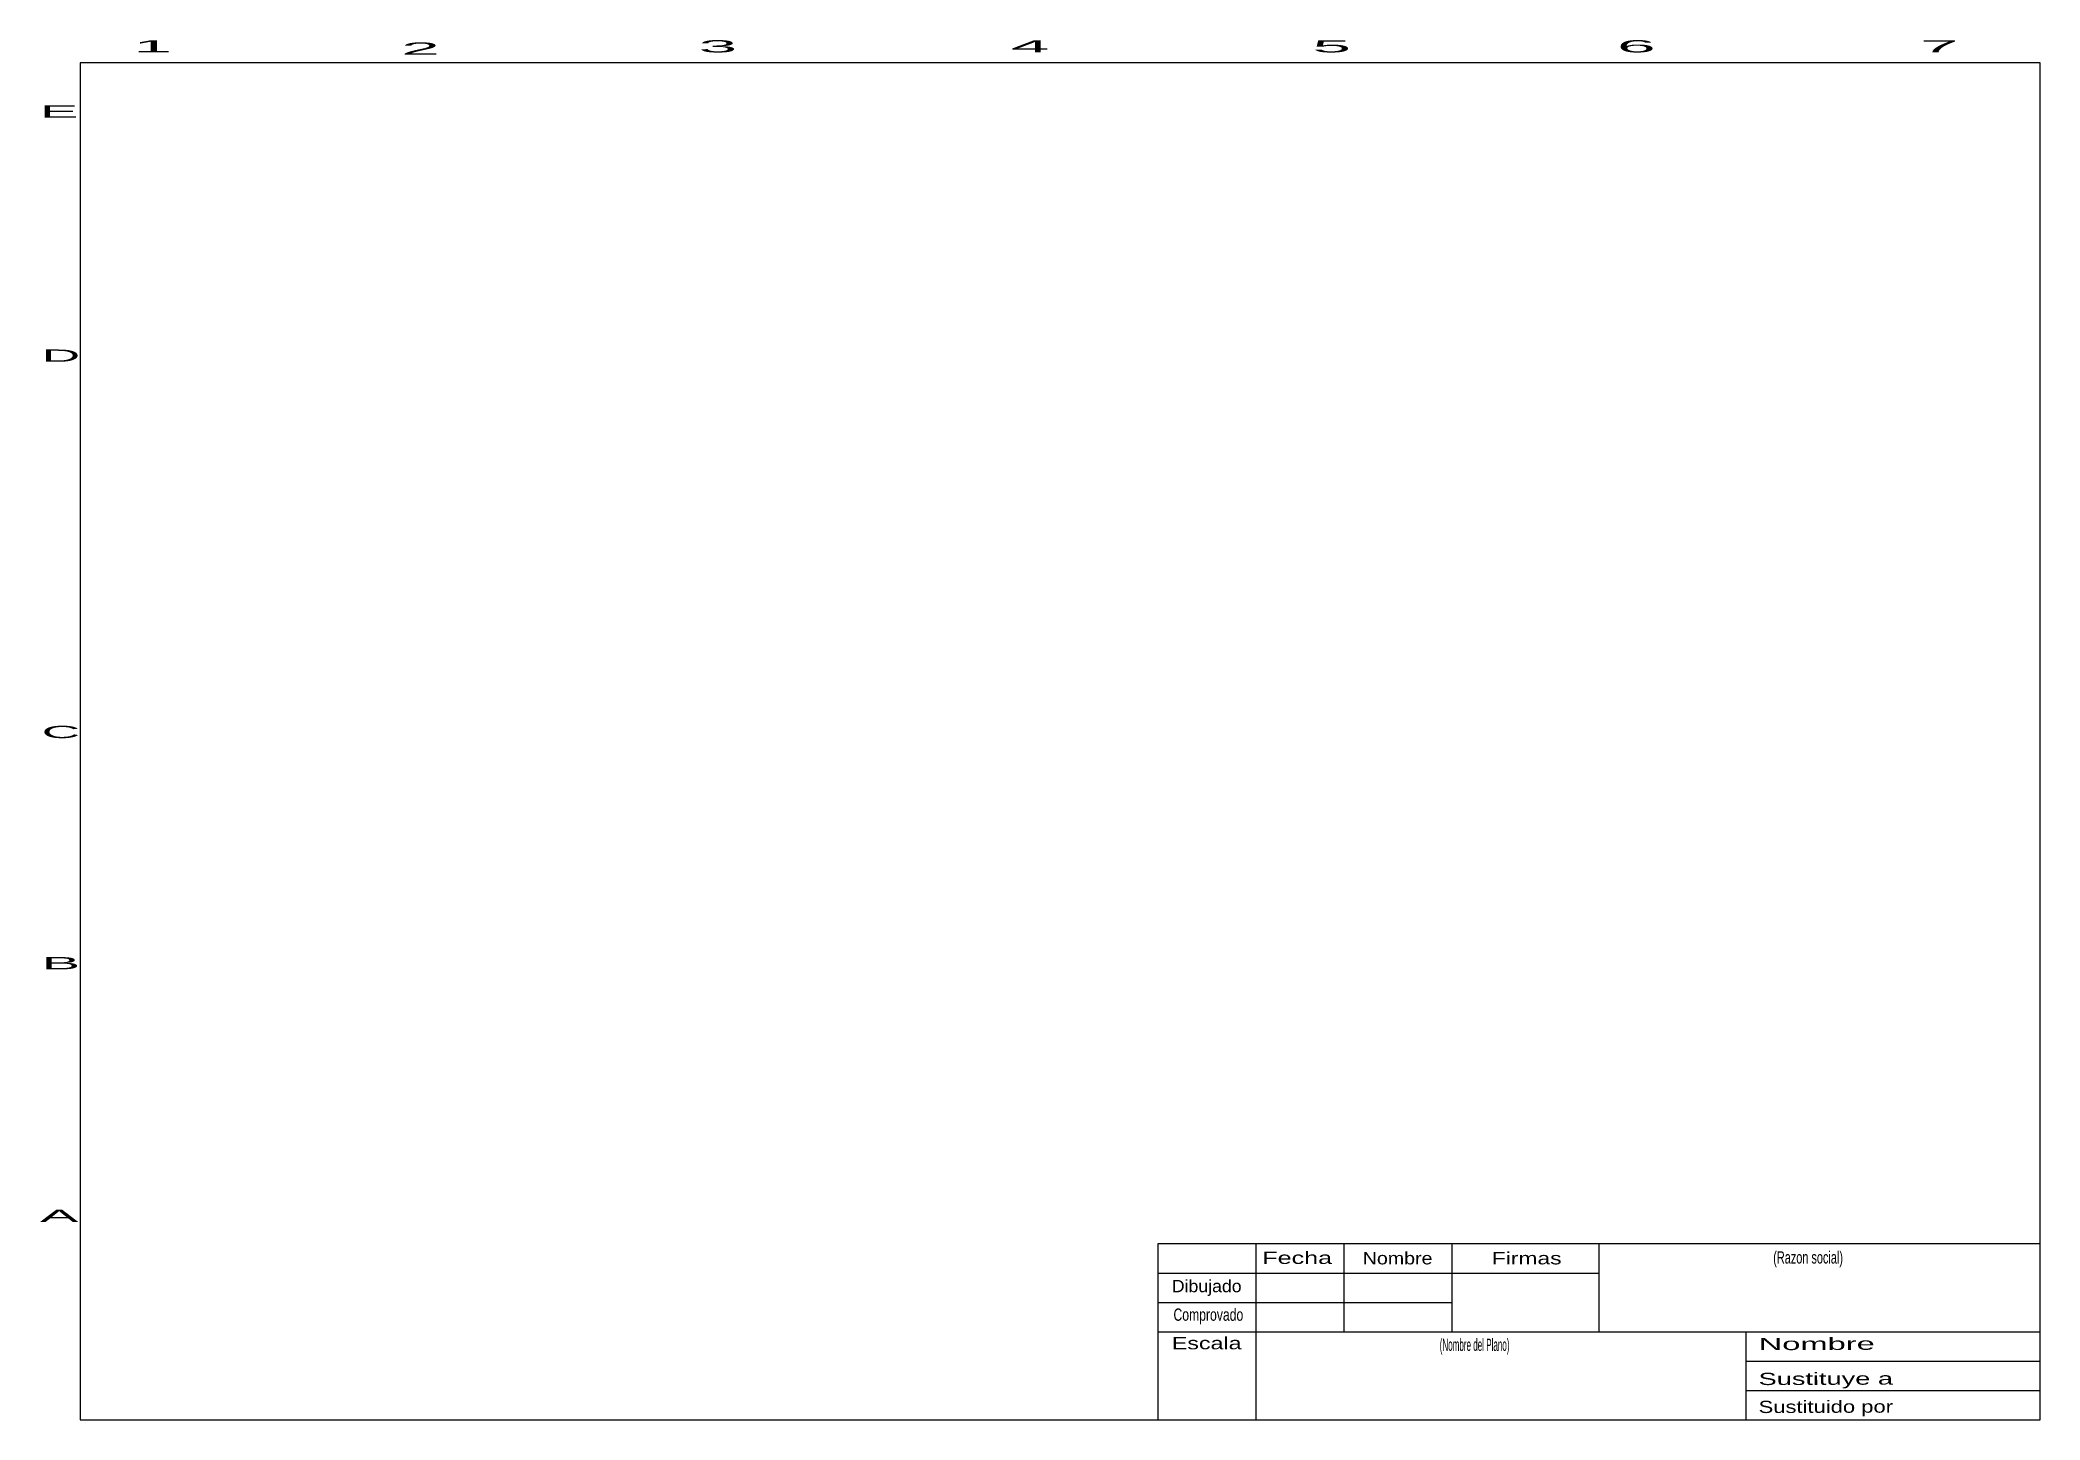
# Model space of a CAD drawing. Header units: millimetres. Extents: x 2 to 410, y 10 to 292.
import ezdxf
from ezdxf.enums import TextEntityAlignment as Align

# ---------------------------------------------------------------- set-up
doc = ezdxf.new("R2010")
doc.units = ezdxf.units.MM
doc.header["$MEASUREMENT"] = 0
doc.styles.get("Standard").update_dxf_attribs({"font": 'arial.ttf'})

msp = doc.modelspace()

# ---------------------------------------------------------------- linework, layer by layer
for p, q in [((410, 287), (10, 287)), ((10, 287), (10, 10)), ((410, 10), (410, 287)), ((230, 10), (230, 46)), ((230, 46), (410, 46)), ((250, 10), (250, 46)), ((268, 28), (268, 46)), ((290, 28), (290, 46)), ((320, 28), (320, 46)), ((230, 40), (320, 40)), ((230, 40), (320, 40)), ((230, 34), (290, 34)), ((230, 28), (410, 28)), ((350, 10), (350, 28)), ((350, 22), (410, 22)), ((350, 16), (410, 16)), ((10, 10), (410, 10))]:
    msp.add_line(p, q)

# ---------------------------------------------------------------- texts
for s, width, p, p2 in [('1', 4.046704, (20.86, 289.11), (28.72, 289.11)), ('1', 4.046704, (20.86, 289.11), (28.72, 289.11)), ('1', 4.046704, (20.86, 289.11), (28.72, 289.11)), ('2', 4.046704, (75.54, 288.64), (83.4, 288.64)), ('3', 4.046704, (136.21, 289.11), (144.07, 289.11)), ('4', 4.046704, (199.94, 289.11), (207.8, 289.11)), ('5', 4.046704, (261.52, 289.11), (269.38, 289.11)), ('6', 4.046704, (323.69, 289.11), (331.55, 289.11)), ('7', 4.046704, (385.51, 289.11), (393.37, 289.11)), ('E', 3.374228, (1.78, 275.8), (9.64, 275.8)), ('D', 3.116427, (2.14, 225.98), (10, 225.98)), ('C', 3.116427, (2.14, 149.17), (10, 149.17)), ('B', 3.374228, (2.14, 101.98), (10, 101.98)), ('A', 3.366834, (1.77, 50.41), (9.63, 50.41)), ('Fecha', 1.466944, (251.27, 41.85), (265.51, 41.85)), ('Nombre', 1.146327, (271.77, 41.76), (286.01, 41.76)), ('Firmas', 1.33448, (298.11, 41.76), (312.35, 41.76)), ('(Razon social)', 0.637928, (355.55, 41.93), (369.79, 41.93)), ('Dibujado', 1.032885, (232.8, 36.08), (247.04, 36.08)), ('Comprovado', 0.71214, (233.14, 30.25), (247.38, 30.25)), ('Escala', 1.358361, (232.8, 24.43), (247.04, 24.43)), ('(Nombre del Plano)', 0.470228, (287.48, 24.1), (301.72, 24.1))]:
    msp.add_text(s, height=2.5, dxfattribs=dict(width=width)).set_placement(p, p2, align=Align.FIT)
for s, width, p, p2 in [('Nombre  ', 1.909857, (352.57, 24.25), (380, 24.34)), ('Sustituye a', 1.587526, (352.57, 17.13), (380, 17.22)), ('Sustituido por', 1.281556, (352.57, 11.42), (380, 11.5))]:
    msp.add_text(s, height=2.5, rotation=0.1798, dxfattribs=dict(width=width)).set_placement(p, p2, align=Align.FIT)
at = {"insert": (10, 12.5), "char_height": 0.2, "attachment_point": 1}
msp.add_mtext('A', dxfattribs=at)

doc.saveas('drawing.dxf')
